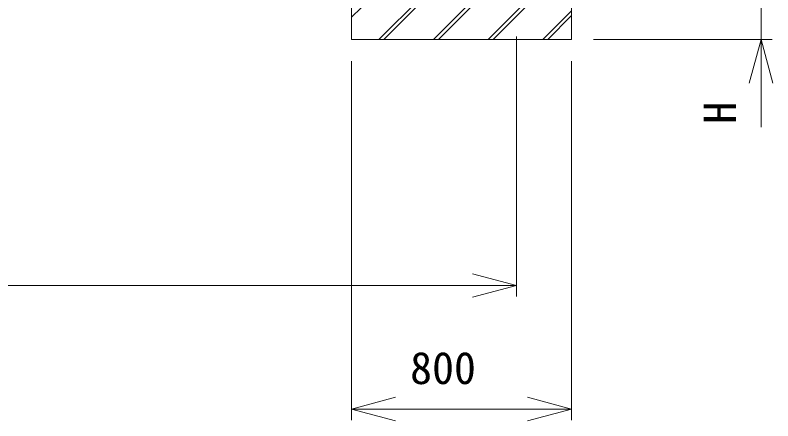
# Model space of a CAD drawing. Units: millimetres, scale not verified. Extents: x -7202 to 7173, y -9671 to 10206.
# Drawn here: x -886 to 1870, y -1542 to -65 of the extents above; entities that cross this region are included whole.
import ezdxf
from ezdxf.enums import TextEntityAlignment as Align

# ---------------------------------------------------------------- set-up
doc = ezdxf.new("R2010")
doc.units = ezdxf.units.MM
doc.header["$LTSCALE"] = 20
doc.layers.add('0-5_05 寸法', color=3, linetype='Continuous', lineweight=18)
doc.layers.add('0-E_80 躯体A', color=1, linetype='Continuous', lineweight=18)
doc.styles.add('ＭＳ ゴシック', font='')
doc.styles.get('ＭＳ ゴシック').set_extended_font_data('MS Gothic')

msp = doc.modelspace()

# ---------------------------------------------------------------- linework, layer by layer
at = {"layer": '0-5_05 寸法', "color": 7}
for p, q in [((1827.05, -153.58), (1827.05, 6.42)), ((937.24, -143.58), (937.24, -1089.59)), ((1217.24, -153.58), (1867.05, -153.58)), ((1827.05, -153.58), (1827.05, -313.58)), ((337.24, -233.58), (337.24, -1539.59)), ((1137.24, -233.58), (1137.24, -1539.59)), ((1827.05, -313.58), (1827.05, -473.58)), ((-4127.76, -1049.59), (777.24, -1049.59)), ((937.24, -1049.59), (777.24, -1049.59)), ((337.24, -1499.59), (497.24, -1499.59)), ((497.24, -1499.59), (977.24, -1499.59)), ((1137.24, -1499.59), (977.24, -1499.59))]:
    msp.add_line(p, q, dxfattribs=at)
for points in [[(1784.18, -313.58), (1827.05, -153.58), (1869.92, -313.58)], [(777.24, -1006.72), (937.24, -1049.59), (777.24, -1092.46)], [(497.24, -1542.46), (337.24, -1499.59), (497.24, -1456.72)], [(977.24, -1456.72), (1137.24, -1499.59), (977.24, -1542.46)]]:
    msp.add_lwpolyline(points, dxfattribs=at)
at = {"layer": '0-E_80 躯体A'}
for p, q in [((337.24, -73.02), (556.69, 146.42)), ((437.24, -153.58), (737.24, 146.42)), ((455.24, -153.58), (755.24, 146.42)), ((635.8, -153.58), (935.8, 146.42)), ((653.8, -153.58), (953.8, 146.42)), ((834.35, -153.58), (1134.35, 146.42)), ((852.35, -153.58), (1137.24, 131.31)), ((1032.91, -153.58), (1137.24, -49.24)), ((1050.91, -153.58), (1137.24, -67.24))]:
    msp.add_line(p, q, dxfattribs=at)
msp.add_lwpolyline([(337.24, -153.58), (1137.24, -153.58), (1137.24, 146.42), (337.24, 146.42)], close=True, dxfattribs=at)

# ---------------------------------------------------------------- texts
at = {"layer": '0-5_05 寸法', "color": 7, "style": 'ＭＳ ゴシック'}
msp.add_text('H', height=117.3, rotation=90, dxfattribs=at).set_placement((1771.05, -460.89), align=Align.BOTTOM_LEFT)
msp.add_text('800', height=117.3, dxfattribs=at).set_placement((550.57, -1443.59), align=Align.BOTTOM_LEFT)

doc.saveas('drawing.dxf')
